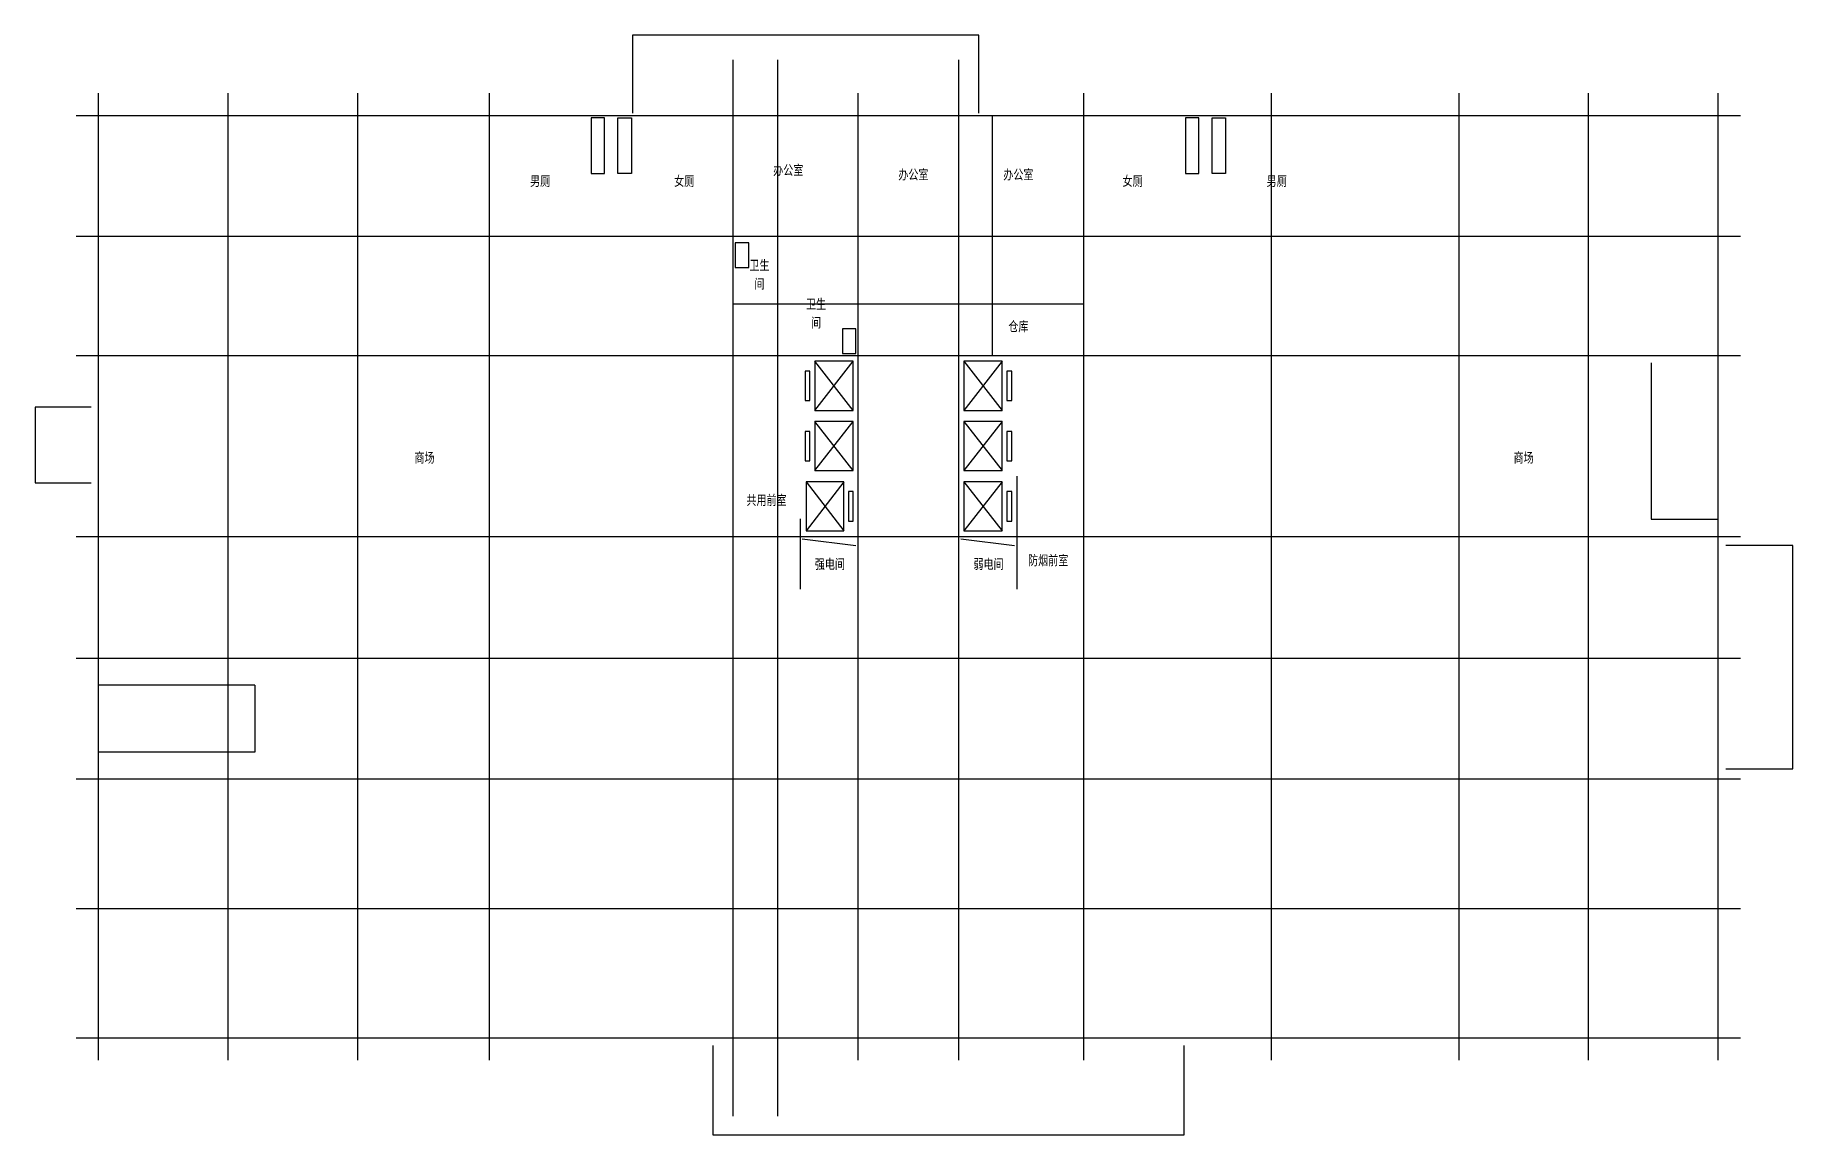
# Model space of a CAD drawing. Extents: x -14440 to 64240, y -15940 to 33300.
import ezdxf

# ---------------------------------------------------------------- set-up
doc = ezdxf.new("R2010")
doc.units = 0
doc.header["$LTSCALE"] = 1000
doc.header["$MEASUREMENT"] = 0
doc.layers.add('Canopy', color=100, linetype='Continuous', plot=False)
doc.layers.add('DOTE', color=1, linetype='Continuous', plot=False)
for name, color, linetype in [('EVTR', 2, 'Continuous'), ('hole', 50, 'Continuous'), ('LVTRY', 6, 'Continuous'), ('Text', 7, 'Continuous')]:
    doc.layers.add(name, color=color, linetype=linetype)
doc.styles.get("Standard").update_dxf_attribs({"font": 'gbenor.shx', "bigfont": 'gbcbig.shx'})

msp = doc.modelspace()

# ---------------------------------------------------------------- linework, layer by layer
at = {"layer": 'Canopy'}
for points in [[(27800, 29800), (27800, 33300), (12300, 33300), (12300, 29800)], [(-11940, 16650), (-14440, 16650), (-14440, 13250), (-11940, 13250)], [(61240, 450), (64240, 450), (64240, 10450), (61240, 10450)], [(15900, -11940), (15900, -15940), (37000, -15940), (37000, -11940)]]:
    msp.add_lwpolyline(points, dxfattribs=at)
at = {"layer": 'DOTE'}
for p, q in [((16800, -15100), (16800, 32200)), ((18800, -15100), (18800, 32200)), ((26900, -12600), (26900, 32200)), ((-11600, -12600), (-11600, 30700)), ((-5800, -12600), (-5800, 30700)), ((0, -12600), (0, 30700)), ((5900, -12600), (5900, 30700)), ((22400, -12600), (22400, 30700)), ((32500, -12600), (32500, 30700)), ((40900, -12600), (40900, 30700)), ((49300, -12600), (49300, 30700)), ((55100, -12600), (55100, 30700)), ((60900, -12600), (60900, 30700)), ((-12600, 29700), (61900, 29700)), ((28400, 29700), (28400, 18950)), ((-12600, 24300), (61900, 24300)), ((32500, 21250), (16800, 21250)), ((-12600, 18950), (61900, 18950)), ((57900, 18625), (57900, 11625)), ((29500, 13550), (29500, 8500)), ((19800, 11650), (19800, 8500)), ((57900, 11625), (60900, 11625)), ((-12600, 10850), (61900, 10850)), ((-12600, 5400), (61900, 5400)), ((-4600, 4200), (-11600, 4200)), ((-4600, 4200), (-4600, 1200)), ((-4600, 1200), (-11600, 1200)), ((-12600, 0), (61900, 0)), ((-12600, -5800), (61900, -5800)), ((-12600, -11600), (61900, -11600))]:
    msp.add_line(p, q, dxfattribs=at)
at = {"layer": 'EVTR'}
for p, q in [((20240, 18260), (20025, 18260)), ((20025, 18260), (20025, 16940)), ((20240, 16940), (20240, 18260)), ((22175, 18700), (20455, 18700)), ((20455, 18700), (20455, 16500)), ((20455, 16500), (22175, 18700)), ((22175, 16500), (20455, 18700)), ((22175, 16500), (22175, 18700)), ((28845, 18700), (27125, 18700)), ((27125, 18700), (27125, 16500)), ((28845, 18700), (27125, 16500)), ((27125, 18700), (28845, 16500)), ((28845, 16500), (28845, 18700)), ((29275, 18260), (29060, 18260)), ((29060, 18260), (29060, 16940)), ((29275, 16940), (29275, 18260)), ((20025, 16940), (20240, 16940)), ((29060, 16940), (29275, 16940)), ((20455, 16500), (22175, 16500)), ((22175, 16000), (20455, 16000)), ((20455, 16000), (20455, 13800)), ((20455, 13800), (22175, 16000)), ((22175, 13800), (20455, 16000)), ((22175, 13800), (22175, 16000)), ((27125, 16500), (28845, 16500)), ((28845, 16000), (27125, 16000)), ((27125, 16000), (27125, 13800)), ((28845, 16000), (27125, 13800)), ((27125, 16000), (28845, 13800)), ((28845, 13800), (28845, 16000)), ((20240, 15560), (20025, 15560)), ((20025, 15560), (20025, 14240)), ((20240, 14240), (20240, 15560)), ((29275, 15560), (29060, 15560)), ((29060, 15560), (29060, 14240)), ((29275, 14240), (29275, 15560)), ((20025, 14240), (20240, 14240)), ((29060, 14240), (29275, 14240)), ((20455, 13800), (22175, 13800)), ((27125, 13800), (28845, 13800)), ((21754, 13300), (20071, 13300)), ((20071, 13300), (20071, 11100)), ((21754, 13300), (20071, 11100)), ((20071, 13300), (21754, 11100)), ((21754, 11100), (21754, 13300)), ((22175, 12860), (21965, 12860)), ((21965, 12860), (21965, 11540)), ((22175, 11540), (22175, 12860)), ((28845, 13300), (27125, 13300)), ((27125, 13300), (27125, 11100)), ((28845, 13300), (27125, 11100)), ((27125, 13300), (28845, 11100)), ((28845, 11100), (28845, 13300)), ((29275, 12860), (29060, 12860)), ((29060, 12860), (29060, 11540)), ((29275, 11540), (29275, 12860)), ((20071, 11100), (21754, 11100)), ((21965, 11540), (22175, 11540)), ((27125, 11100), (28845, 11100)), ((29060, 11540), (29275, 11540))]:
    msp.add_line(p, q, dxfattribs=at)
at = {"layer": 'hole'}
for p, q in [((19900, 10750), (22300, 10450)), ((27000, 10750), (29400, 10450))]:
    msp.add_line(p, q, dxfattribs=at)
at = {"layer": 'LVTRY'}
for points in [[(10450, 29600), (10450, 27100), (11050, 27100), (11050, 29600)], [(12250, 29600), (12250, 27100), (11650, 27100), (11650, 29600)], [(37050, 29600), (37050, 27100), (37650, 27100), (37650, 29600)], [(38850, 29600), (38850, 27100), (38250, 27100), (38250, 29600)], [(16900, 24000), (16900, 22900), (17500, 22900), (17500, 24000)], [(22300, 19050), (22300, 20150), (21700, 20150), (21700, 19050)]]:
    msp.add_lwpolyline(points, close=True, dxfattribs=at)

# ---------------------------------------------------------------- texts
at = {"layer": 'Text', "char_height": 500, "attachment_point": 5}
for s, width, insert in [('办公室', 5700, (19273, 27239)), ('男厕', 4350, (8165, 26751)), ('女厕', 4350, (14615, 26751)), ('办公室', 4600, (24873, 27039)), ('办公室', 5500, (29573, 27039)), ('女厕', 4350, (34685, 26751)), ('男厕', 4350, (41135, 26751)), ('卫生间', 1184.28, (17982, 22564)), ('卫生间', 1184.28, (20516, 20827)), ('仓库', 5500, (29573, 20239)), ('商场', 5304.46, (2990, 14363)), ('商场', 5304.46, (52190, 14363)), ('共用前室', 3000, (18300, 12463)), ('强电间', 2400, (21135, 9600)), ('弱电间', 2400, (28235, 9600)), ('防烟前室', 2800, (30907, 9769))]:
    msp.add_mtext_dynamic_manual_height_columns(s, width=width, gutter_width=1750, heights=[0], dxfattribs=dict(at, insert=insert))

doc.saveas('drawing.dxf')
